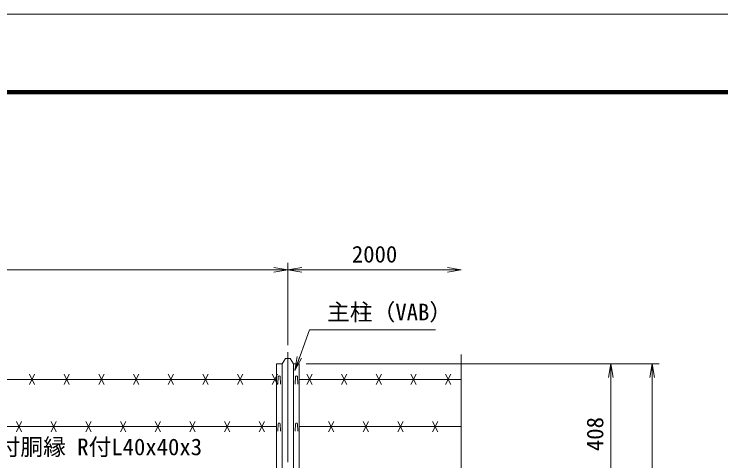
# Model space of a CAD drawing. Units: millimetres, scale not verified. Extents: x -4200 to 4200, y -2970 to 2970.
# Drawn here: x -2169 to -131, y 1682 to 2970 of the extents above; entities that cross this region are included whole.
import ezdxf
from ezdxf.enums import TextEntityAlignment as Align

# ---------------------------------------------------------------- set-up
doc = ezdxf.new("R2010")
doc.units = ezdxf.units.MM
doc.header["$LTSCALE"] = 10
doc.linetypes.add('USER1', pattern=[50.8, 31.75, -6.35, 6.35, -6.35])
for name, color, linetype, lineweight in [('0-0_D-STR1', 1, 'Continuous', 18), ('0-1_D-BMK', 2, 'USER1', 13), ('0-2_D-STR-DIM', 7, 'Continuous', 13), ('0-3_D-STR3', 3, 'Continuous', 13), ('0-7_D-STR-TXT', 7, 'Continuous', 13), ('0-8_0', 7, 'Continuous', 18), ('0-B_D-TTL', 7, 'Continuous', 18)]:
    doc.layers.add(name, color=color, linetype=linetype, lineweight=lineweight)
doc.styles.add('ＭＳ ゴシック', font='')
doc.styles.get('ＭＳ ゴシック').set_extended_font_data('MS Gothic')

# ---------------------------------------------------------------- blocks, each defined once
blk = doc.blocks.new('_Open')
at = {"layer": '0-8_0'}
blk.add_line((-10, 1.667), (0, 0), dxfattribs=at)
blk.add_lwpolyline([(-10, -1.667), (0, 0), (-10, 0)], dxfattribs=at)

msp = doc.modelspace()

# ---------------------------------------------------------------- linework, layer by layer
at = {"layer": '0-0_D-STR1'}
for p, q in [((-1412.47, -261.08), (-1412.47, 1961.85)), ((-1395.97, -261.08), (-1395.97, 1961.85)), ((-1363.97, -261.08), (-1363.97, 1961.85)), ((-1347.47, -261.08), (-1347.47, 1961.85)), ((-1407.97, 1924.42), (-1408.72, 1902.92)), ((-1401.97, 1924.42), (-1401.22, 1902.92)), ((-1357.97, 1924.42), (-1358.72, 1902.92)), ((-1351.97, 1924.42), (-1351.22, 1902.92)), ((-1407.97, 1788.47), (-1408.72, 1766.97)), ((-1401.97, 1788.47), (-1401.22, 1766.97)), ((-1357.97, 1788.47), (-1358.72, 1766.97)), ((-1351.97, 1788.47), (-1351.22, 1766.97))]:
    msp.add_line(p, q, dxfattribs=at)
msp.add_lwpolyline([(-1412.47, 1961.85), (-1395.97, 1961.85), (-1386.97, 1976.55), (-1372.97, 1976.55), (-1363.97, 1961.85), (-1347.47, 1961.85)], dxfattribs=at)
for centre in [(-1404.97, 1923.17), (-1354.97, 1923.17), (-1404.97, 1787.22), (-1354.97, 1787.22)]:
    msp.add_arc(centre, 3.25, 22.61986, 157.38014, dxfattribs=at)
at = {"layer": '0-1_D-BMK'}
msp.add_line((-1379.97, 1994.85), (-1379.97, -276.08), dxfattribs=at)
at = {"layer": '0-2_D-STR-DIM'}
for p, q in [((-1379.97, 2014.85), (-1379.97, 2252.41)), ((-1379.97, 2014.85), (-1379.97, 2252.41)), ((-3379.97, 2232.41), (-1379.97, 2232.41)), ((-1379.97, 2232.41), (-879.97, 2232.41)), ((-879.97, 1988.37), (-879.97, 784.57)), ((-1327.47, 1961.85), (-428.93, 1961.85)), ((-1327.47, 1961.85), (-308.93, 1961.85)), ((-448.93, 1553.92), (-448.93, 1961.85)), ((-328.93, 1961.85), (-328.93, -6.08))]:
    msp.add_line(p, q, dxfattribs=at)
at = {"layer": '0-3_D-STR3'}
for p, q in [((-3354.97, 1916.44), (-1412.47, 1916.44)), ((-2124.97, 1931.44), (-2109.97, 1901.44)), ((-2124.97, 1901.44), (-2109.97, 1931.44)), ((-2024.97, 1931.44), (-2009.97, 1901.44)), ((-2024.97, 1901.44), (-2009.97, 1931.44)), ((-1924.97, 1931.44), (-1909.97, 1901.44)), ((-1924.97, 1901.44), (-1909.97, 1931.44)), ((-1824.97, 1931.44), (-1809.97, 1901.44)), ((-1824.97, 1901.44), (-1809.97, 1931.44)), ((-1724.97, 1931.44), (-1709.97, 1901.44)), ((-1724.97, 1901.44), (-1709.97, 1931.44)), ((-1624.97, 1931.44), (-1609.97, 1901.44)), ((-1624.97, 1901.44), (-1609.97, 1931.44)), ((-1524.97, 1931.44), (-1509.97, 1901.44)), ((-1524.97, 1901.44), (-1509.97, 1931.44)), ((-1424.97, 1931.44), (-1409.97, 1901.44)), ((-1424.97, 1901.44), (-1409.97, 1931.44)), ((-1347.47, 1916.44), (-879.97, 1916.44)), ((-1324.97, 1931.44), (-1309.97, 1901.44)), ((-1324.97, 1901.44), (-1309.97, 1931.44)), ((-1224.97, 1931.44), (-1209.97, 1901.44)), ((-1224.97, 1901.44), (-1209.97, 1931.44)), ((-1124.97, 1931.44), (-1109.97, 1901.44)), ((-1124.97, 1901.44), (-1109.97, 1931.44)), ((-1024.97, 1931.44), (-1009.97, 1901.44)), ((-1024.97, 1901.44), (-1009.97, 1931.44)), ((-924.97, 1931.44), (-909.97, 1901.44)), ((-924.97, 1901.44), (-909.97, 1931.44)), ((-2162.47, 1765.49), (-2147.47, 1795.49)), ((-2162.47, 1795.49), (-2147.47, 1765.49)), ((-2062.47, 1765.49), (-2047.47, 1795.49)), ((-2062.47, 1795.49), (-2047.47, 1765.49)), ((-1962.47, 1765.49), (-1947.47, 1795.49)), ((-1962.47, 1795.49), (-1947.47, 1765.49)), ((-1862.47, 1765.49), (-1847.47, 1795.49)), ((-1862.47, 1795.49), (-1847.47, 1765.49)), ((-1762.47, 1765.49), (-1747.47, 1795.49)), ((-1762.47, 1795.49), (-1747.47, 1765.49)), ((-1662.47, 1765.49), (-1647.47, 1795.49)), ((-1662.47, 1795.49), (-1647.47, 1765.49)), ((-1562.47, 1765.49), (-1547.47, 1795.49)), ((-1562.47, 1795.49), (-1547.47, 1765.49)), ((-1462.47, 1765.49), (-1447.47, 1795.49)), ((-1462.47, 1795.49), (-1447.47, 1765.49)), ((-1262.47, 1765.49), (-1247.47, 1795.49)), ((-1262.47, 1795.49), (-1247.47, 1765.49)), ((-1162.47, 1765.49), (-1147.47, 1795.49)), ((-1162.47, 1795.49), (-1147.47, 1765.49)), ((-1062.47, 1765.49), (-1047.47, 1795.49)), ((-1062.47, 1795.49), (-1047.47, 1765.49)), ((-962.47, 1765.49), (-947.47, 1795.49)), ((-962.47, 1795.49), (-947.47, 1765.49)), ((-3354.97, 1780.49), (-1412.47, 1780.49)), ((-1347.47, 1780.49), (-879.97, 1780.49))]:
    msp.add_line(p, q, dxfattribs=at)
at = {"layer": '0-7_D-STR-TXT'}
msp.add_lwpolyline([(-953.77, 2059.73), (-1317.64, 2059.73), (-1359.23, 1944.52)], dxfattribs=at)
at = {"layer": '0-B_D-TTL', "color": 2}
msp.add_lwpolyline([(-4200, 2970), (4200, 2970), (4200, -2970), (-4200, -2970)], close=True, dxfattribs=at)
at = {"layer": '0-B_D-TTL'}
for points in [[(-3930, 2750), (3930, 2750), (3930, -2750), (-3930, -2750)], [(-3927.5, 2747.5), (3927.5, 2747.5), (3927.5, -2747.5), (-3927.5, -2747.5)], [(-3925, 2745), (3925, 2745), (3925, -2745), (-3925, -2745)], [(-3922.5, 2742.5), (3922.5, 2742.5), (3922.5, -2742.5), (-3922.5, -2742.5)], [(-3920, 2740), (3920, 2740), (3920, -2740), (-3920, -2740)]]:
    msp.add_lwpolyline(points, close=True, dxfattribs=at)

# ---------------------------------------------------------------- block references
at = {"layer": '0-2_D-STR-DIM', "xscale": 4, "yscale": 4}
for p in [(-1379.97, 2232.41), (-879.97, 2232.41)]:
    msp.add_blockref('_Open', p, dxfattribs=at)
for p, rotation in [((-1379.97, 2232.41), 180), ((-448.93, 1961.85), 90), ((-328.93, 1961.85), 90)]:
    msp.add_blockref('_Open', p, dxfattribs=dict(at, rotation=rotation))
at = {"layer": '0-7_D-STR-TXT', "xscale": 4, "yscale": 4, "rotation": 250.14821}
msp.add_blockref('_Open', (-1359.91, 1942.64), dxfattribs=at)

# ---------------------------------------------------------------- texts
at = {"layer": '0-2_D-STR-DIM', "style": 'ＭＳ ゴシック'}
msp.add_text('2000', height=48.09, dxfattribs=at).set_placement((-1195.24, 2239.16), align=Align.BOTTOM_LEFT)
msp.add_text('408', height=48.09, rotation=90, dxfattribs=at).set_placement((-455.68, 1709.76), align=Align.BOTTOM_LEFT)
at = {"layer": '0-7_D-STR-TXT', "style": 'ＭＳ ゴシック'}
for s, p in [('主柱（VAB）', (-1266.72, 2072.31)), ('爪付胴縁 R付L40x40x3', (-2282.36, 1683.39))]:
    msp.add_text(s, height=48.09, dxfattribs=at).set_placement(p, align=Align.BOTTOM_LEFT)

doc.saveas('drawing.dxf')
